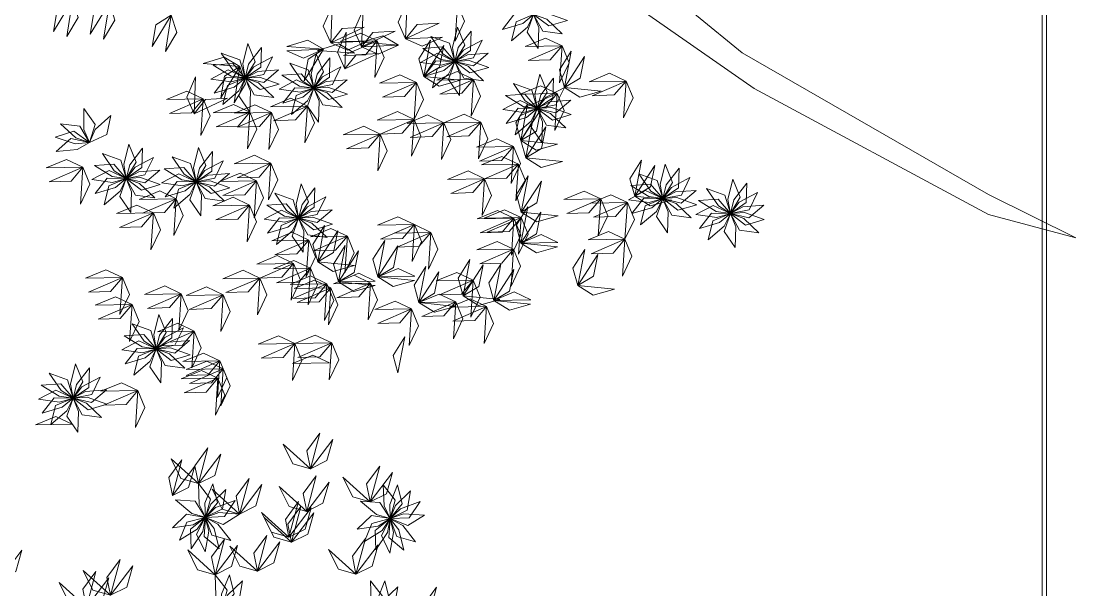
# Model space of a CAD drawing. Header units: inches. Extents: x -422522 to 22891, y -2973 to 414515.
# Drawn here: x 16876.3 to 17047.9, y 7970.2 to 8062.7 of the extents above; entities that cross this region are included whole.
import ezdxf

# ---------------------------------------------------------------- set-up
doc = ezdxf.new("R2010")
doc.units = ezdxf.units.IN
doc.header["$MEASUREMENT"] = 0
doc.layers.add('ARREDAMENTO', color=8, linetype='Continuous', lineweight=13)

msp = doc.modelspace()

# ---------------------------------------------------------------- linework, layer by layer
at = {"layer": 'ARREDAMENTO'}
for p, q in [((17042.3983, 8095.37692), (17042.3983, 7745.37692)), ((17043.09654, 8095.54615), (17043.09654, 7745.54615))]:
    msp.add_line(p, q, dxfattribs=at)
at = {"layer": 'ARREDAMENTO', "linetype": 'Continuous', "lineweight": 0}
msp.add_lwpolyline([(16870.39004, 8078.34214), (16901.96394, 8083.62151), (16931.65526, 8075.35319), (16971.65793, 8068.41399), (16995.57836, 8051.74134), (17033.69846, 8031.25445), (17047.89812, 8027.44021), (17033.68614, 8034.47833), (16993.62189, 8057.5369), (16978.74544, 8069.73074), (16987.06337, 8086.52703), (16999.24498, 8104.6277), (17017.87426, 8122.7531), (17031.34787, 8140.21395), (17038.41075, 8147.97844), (17015.29027, 8124.03276), (16992.79731, 8104.60297), (16976.76434, 8081.97404), (16971.63329, 8074.86173), (16946.48244, 8076.05484), (16928.40679, 8081.78857), (16902.59146, 8088.13741), (16867.12926, 8088.0014)], dxfattribs=at)
at = {"layer": 'ARREDAMENTO', "lineweight": 0}
for points in [[(16884.69737, 8066.13061), (16882.19039, 8064.54854), (16881.56677, 8061.01457), (16884.69737, 8066.13061)], [(16884.69737, 8066.13061), (16885.57254, 8063.2983), (16883.74758, 8060.20841), (16884.69737, 8066.13061)], [(16890.67844, 8065.6818), (16888.17145, 8064.09973), (16887.54783, 8060.56575), (16890.67844, 8065.6818)], [(16890.67844, 8065.6818), (16891.5536, 8062.84948), (16889.72864, 8059.7596), (16890.67844, 8065.6818)], [(16926.67788, 8059.16399), (16925.47141, 8061.87182), (16926.91514, 8065.15718), (16926.67788, 8059.16399)], [(16931.69819, 8058.53426), (16930.49173, 8061.24209), (16931.93545, 8064.52744), (16931.69819, 8058.53426)], [(16938.86036, 8059.84484), (16937.6539, 8062.55267), (16939.09763, 8065.83802), (16938.86036, 8059.84484)], [(16947.30646, 8065.41282), (16948.44081, 8062.67399), (16946.9106, 8059.42801), (16947.30646, 8065.41282)], [(16900.75116, 8063.68131), (16898.24418, 8062.09925), (16897.62056, 8058.56527), (16900.75116, 8063.68131)], [(16900.75116, 8063.68131), (16901.62633, 8060.849), (16899.80137, 8057.75911), (16900.75116, 8063.68131)], [(16954.63502, 8061.35447), (16957.90658, 8062.31069), (16959.67124, 8063.79615), (16956.58758, 8063.86689), (16954.63502, 8061.35447)], [(16956.06424, 8059.51348), (16958.66402, 8061.71769), (16959.67193, 8063.79248), (16956.82609, 8062.60287), (16956.06424, 8059.51348)], [(16960.44314, 8058.24322), (16960.54469, 8061.65014), (16959.67725, 8063.78747), (16958.65706, 8060.8766), (16960.44314, 8058.24322)], [(16964.31719, 8060.64741), (16961.8533, 8063.00256), (16959.68452, 8063.78807), (16961.16508, 8061.08217), (16964.31719, 8060.64741)], [(16965.19692, 8062.80565), (16961.98813, 8063.95502), (16959.68735, 8063.7905), (16962.1405, 8061.92074), (16965.19692, 8062.80565)], [(16926.67788, 8059.16399), (16928.53593, 8061.47387), (16932.118, 8061.68977), (16926.67788, 8059.16399)], [(16931.69819, 8058.53426), (16933.55624, 8060.84414), (16937.13832, 8061.06004), (16931.69819, 8058.53426)], [(16938.86036, 8059.84484), (16940.71842, 8062.15472), (16944.30049, 8062.37062), (16938.86036, 8059.84484)], [(16947.27781, 8061.74083), (16946.47014, 8058.42947), (16946.87425, 8056.15849), (16948.47735, 8058.79365), (16947.27781, 8061.74083)], [(16949.51617, 8061.09151), (16947.43148, 8058.39494), (16946.87697, 8056.15593), (16949.41328, 8057.91123), (16949.51617, 8061.09151)], [(16925.50763, 8058.12058), (16922.95532, 8059.62843), (16919.52657, 8058.56939), (16925.50763, 8058.12058)], [(16926.67788, 8059.16399), (16929.39169, 8057.97105), (16932.6698, 8059.43116), (16926.67788, 8059.16399)], [(16928.96264, 8054.93283), (16927.75618, 8057.64066), (16929.19991, 8060.92601), (16928.96264, 8054.93283)], [(16934.24018, 8059.49943), (16931.5589, 8060.7638), (16928.24328, 8059.39101), (16934.24018, 8059.49943)], [(16934.24018, 8059.49943), (16932.32162, 8057.23955), (16928.73508, 8057.11858), (16934.24018, 8059.49943)], [(16937.69012, 8058.80142), (16935.13781, 8060.30927), (16931.70905, 8059.25024), (16937.69012, 8058.80142)], [(16934.24018, 8059.49943), (16935.37453, 8056.7606), (16933.84432, 8053.51463), (16934.24018, 8059.49943)], [(16938.86036, 8059.84484), (16941.57418, 8058.6519), (16944.85229, 8060.112), (16938.86036, 8059.84484)], [(16941.82439, 8053.70935), (16941.02452, 8056.56384), (16942.93066, 8059.60433), (16941.82439, 8053.70935)], [(16942.98856, 8060.19463), (16944.90894, 8057.37869), (16946.86701, 8056.15942), (16945.98139, 8059.11402), (16942.98856, 8060.19463)], [(16951.29692, 8059.5879), (16948.29567, 8057.97239), (16946.87841, 8056.15249), (16949.90939, 8056.72442), (16951.29692, 8059.5879)], [(16964.31441, 8058.6561), (16961.63313, 8059.92047), (16958.31752, 8058.54768), (16964.31441, 8058.6561)], [(16913.17505, 8059.0374), (16912.36738, 8055.72604), (16912.7715, 8053.45506), (16914.3746, 8056.09022), (16913.17505, 8059.0374)], [(16915.41342, 8058.38808), (16913.32873, 8055.69151), (16912.77421, 8053.4525), (16915.31053, 8055.2078), (16915.41342, 8058.38808)], [(16919.5157, 8057.85341), (16922.22952, 8056.66048), (16925.50763, 8058.12058), (16919.5157, 8057.85341)], [(16925.50763, 8058.12058), (16923.00064, 8056.53851), (16922.37703, 8053.00454), (16925.50763, 8058.12058)], [(16930.52795, 8057.49085), (16927.97563, 8058.99869), (16924.54688, 8057.93966), (16930.52795, 8057.49085)], [(16931.69819, 8058.53426), (16934.41201, 8057.34132), (16937.69012, 8058.80142), (16931.69819, 8058.53426)], [(16941.67932, 8058.26647), (16944.57903, 8056.47507), (16946.86374, 8056.15763), (16944.85294, 8058.49658), (16941.67932, 8058.26647)], [(16941.82439, 8053.70935), (16944.37239, 8055.22448), (16945.08935, 8058.74071), (16941.82439, 8053.70935)], [(16964.31441, 8058.6561), (16962.39586, 8056.39622), (16958.80932, 8056.27525), (16964.31441, 8058.6561)], [(16964.70736, 8051.9249), (16963.90749, 8054.77939), (16965.81362, 8057.81988), (16964.70736, 8051.9249)], [(16964.31441, 8058.6561), (16965.44876, 8055.91727), (16963.91855, 8052.6713), (16964.31441, 8058.6561)], [(16911.91655, 8055.34625), (16909.36424, 8056.8541), (16905.93549, 8055.79506), (16911.91655, 8055.34625)], [(16908.8858, 8057.4912), (16910.80619, 8054.67526), (16912.76426, 8053.45599), (16911.87864, 8056.41059), (16908.8858, 8057.4912)], [(16917.19417, 8056.88447), (16914.19291, 8055.26896), (16912.77565, 8053.44906), (16915.80664, 8054.02099), (16917.19417, 8056.88447)], [(16924.32248, 8057.39585), (16923.51481, 8054.08449), (16923.91893, 8051.81352), (16925.52203, 8054.44867), (16924.32248, 8057.39585)], [(16926.56085, 8056.74653), (16924.47616, 8054.04997), (16923.92164, 8051.81096), (16926.45796, 8053.56625), (16926.56085, 8056.74653)], [(16928.96264, 8054.93283), (16930.8207, 8057.24271), (16934.40277, 8057.4586), (16928.96264, 8054.93283)], [(16941.26754, 8055.97249), (16944.64518, 8055.51538), (16946.86147, 8056.15466), (16944.07318, 8057.47353), (16941.26754, 8055.97249)], [(16941.82439, 8053.70935), (16945.09595, 8054.66557), (16946.86061, 8056.15103), (16943.77695, 8056.22178), (16941.82439, 8053.70935)], [(16943.25361, 8051.86836), (16945.8534, 8054.07257), (16946.86131, 8056.14737), (16944.01547, 8054.95776), (16943.25361, 8051.86836)], [(16947.63252, 8050.5981), (16947.73407, 8054.00503), (16946.86662, 8056.14236), (16945.84643, 8053.23148), (16947.63252, 8050.5981)], [(16951.50656, 8053.0023), (16949.04268, 8055.35744), (16946.87389, 8056.14295), (16948.35446, 8053.43705), (16951.50656, 8053.0023)], [(16952.3863, 8055.16053), (16949.1775, 8056.30991), (16946.87672, 8056.14539), (16949.32988, 8054.27562), (16952.3863, 8055.16053)], [(16952.31214, 8057.48999), (16948.91327, 8057.23487), (16946.87832, 8056.14876), (16949.87989, 8055.43843), (16952.31214, 8057.48999)], [(16964.70736, 8051.9249), (16967.25535, 8053.44003), (16967.97232, 8056.95626), (16964.70736, 8051.9249)], [(16907.16478, 8053.26906), (16910.54243, 8052.81195), (16912.75872, 8053.45123), (16909.97043, 8054.7701), (16907.16478, 8053.26906)], [(16907.57657, 8055.56304), (16910.47628, 8053.77164), (16912.76098, 8053.4542), (16910.75019, 8055.79315), (16907.57657, 8055.56304)], [(16911.91655, 8055.34625), (16909.40957, 8053.76419), (16908.78595, 8050.23021), (16911.91655, 8055.34625)], [(16911.91655, 8055.34625), (16912.79172, 8052.51394), (16910.96676, 8049.42405), (16911.91655, 8055.34625)], [(16918.20939, 8054.78656), (16914.81052, 8054.53144), (16912.77557, 8053.44533), (16915.77713, 8052.735), (16918.20939, 8054.78656)], [(16920.03323, 8055.84966), (16921.95362, 8053.03371), (16923.91169, 8051.81445), (16923.02607, 8054.76904), (16920.03323, 8055.84966)], [(16928.3416, 8055.24293), (16925.34034, 8053.62741), (16923.92308, 8051.80751), (16926.95407, 8052.37944), (16928.3416, 8055.24293)], [(16949.93051, 8053.21967), (16947.24923, 8054.48405), (16943.93361, 8053.11125), (16949.93051, 8053.21967)], [(16974.72457, 8052.9449), (16972.04329, 8054.20928), (16968.72768, 8052.83648), (16974.72457, 8052.9449)], [(16904.4581, 8047.62322), (16903.25163, 8050.33105), (16904.69536, 8053.61641), (16904.4581, 8047.62322)], [(16907.72164, 8051.00592), (16910.99319, 8051.96214), (16912.75786, 8053.4476), (16909.6742, 8053.51835), (16907.72164, 8051.00592)], [(16909.15086, 8049.16493), (16911.75064, 8051.36914), (16912.75855, 8053.44394), (16909.91271, 8052.25433), (16909.15086, 8049.16493)], [(16913.52976, 8047.89467), (16913.63131, 8051.3016), (16912.76387, 8053.43893), (16911.74368, 8050.52805), (16913.52976, 8047.89467)], [(16917.40381, 8050.29887), (16914.93992, 8052.65401), (16912.77114, 8053.43952), (16914.2517, 8050.73362), (16917.40381, 8050.29887)], [(16918.28354, 8052.4571), (16915.07475, 8053.60648), (16912.77397, 8053.44196), (16915.22712, 8051.57219), (16918.28354, 8052.4571)], [(16918.31221, 8051.62752), (16921.68986, 8051.1704), (16923.90615, 8051.80969), (16921.11786, 8053.12855), (16918.31221, 8051.62752)], [(16918.724, 8053.92149), (16921.62371, 8052.13009), (16923.90841, 8051.81265), (16921.89762, 8054.1516), (16918.724, 8053.92149)], [(16929.35682, 8053.14502), (16925.95795, 8052.88989), (16923.923, 8051.80378), (16926.92456, 8051.09345), (16929.35682, 8053.14502)], [(16940.62693, 8052.69729), (16937.94565, 8053.96166), (16934.63003, 8052.58887), (16940.62693, 8052.69729)], [(16940.62693, 8052.69729), (16938.70837, 8050.43741), (16935.12183, 8050.31643), (16940.62693, 8052.69729)], [(16940.62693, 8052.69729), (16941.76128, 8049.95846), (16940.23107, 8046.71249), (16940.62693, 8052.69729)], [(16941.82439, 8053.70935), (16944.33589, 8052.13445), (16947.79148, 8053.10234), (16941.82439, 8053.70935)], [(16949.93051, 8053.21967), (16948.01195, 8050.9598), (16944.42541, 8050.83882), (16949.93051, 8053.21967)], [(16949.93051, 8053.21967), (16951.06486, 8050.48085), (16949.53465, 8047.23487), (16949.93051, 8053.21967)], [(16956.39899, 8052.53163), (16958.31937, 8049.71569), (16960.27745, 8048.49642), (16959.39182, 8051.45102), (16956.39899, 8052.53163)], [(16960.68824, 8054.07783), (16959.88057, 8050.76647), (16960.28469, 8048.49549), (16961.88778, 8051.13065), (16960.68824, 8054.07783)], [(16962.92661, 8053.42851), (16960.84191, 8050.73194), (16960.2874, 8048.49293), (16962.82372, 8050.24823), (16962.92661, 8053.42851)], [(16974.72457, 8052.9449), (16972.80602, 8050.68502), (16969.21948, 8050.56405), (16974.72457, 8052.9449)], [(16974.72457, 8052.9449), (16975.85892, 8050.20608), (16974.32871, 8046.9601), (16974.72457, 8052.9449)], [(16905.95519, 8050.05848), (16903.27391, 8051.32285), (16899.95829, 8049.95006), (16905.95519, 8050.05848)], [(16918.86907, 8049.36437), (16922.14063, 8050.32059), (16923.90529, 8051.80605), (16920.82163, 8051.8768), (16918.86907, 8049.36437)], [(16920.29829, 8047.52339), (16922.89807, 8049.7276), (16923.90598, 8051.80239), (16921.06014, 8050.61278), (16920.29829, 8047.52339)], [(16924.67719, 8046.25313), (16924.77874, 8049.66005), (16923.9113, 8051.79738), (16922.89111, 8048.88651), (16924.67719, 8046.25313)], [(16928.55124, 8048.65732), (16926.08735, 8051.01246), (16923.91857, 8051.79798), (16925.39914, 8049.09207), (16928.55124, 8048.65732)], [(16929.43098, 8050.81555), (16926.22218, 8051.96493), (16923.9214, 8051.80041), (16926.37455, 8049.93064), (16929.43098, 8050.81555)], [(16955.08976, 8050.60347), (16957.98947, 8048.81206), (16960.27417, 8048.49463), (16958.26337, 8050.83358), (16955.08976, 8050.60347)], [(16963.50989, 8050.91284), (16960.82861, 8052.17721), (16957.51299, 8050.80442), (16963.50989, 8050.91284)], [(16963.50989, 8050.91284), (16961.59133, 8048.65296), (16958.0048, 8048.53199), (16963.50989, 8050.91284)], [(16964.70736, 8051.9249), (16961.7061, 8050.30939), (16960.28884, 8048.48949), (16963.31983, 8049.06142), (16964.70736, 8051.9249)], [(16963.50989, 8050.91284), (16964.64424, 8048.17401), (16963.11403, 8044.92804), (16963.50989, 8050.91284)], [(16964.70736, 8051.9249), (16967.21885, 8050.35), (16970.67444, 8051.31789), (16964.70736, 8051.9249)], [(16905.95519, 8050.05848), (16904.03663, 8047.7986), (16900.4501, 8047.67762), (16905.95519, 8050.05848)], [(16904.4581, 8047.62322), (16906.31615, 8049.9331), (16909.89823, 8050.149), (16904.4581, 8047.62322)], [(16905.95519, 8050.05848), (16907.08954, 8047.31965), (16905.55933, 8044.07368), (16905.95519, 8050.05848)], [(16913.52976, 8047.89467), (16910.84848, 8049.15905), (16907.53286, 8047.78625), (16913.52976, 8047.89467)], [(16917.02466, 8047.82959), (16914.34338, 8049.09396), (16911.02776, 8047.72117), (16917.02466, 8047.82959)], [(16922.89111, 8048.88651), (16920.20983, 8050.15088), (16916.89421, 8048.77808), (16922.89111, 8048.88651)], [(16954.67797, 8048.30949), (16958.05561, 8047.85238), (16960.27191, 8048.49166), (16957.48362, 8049.81053), (16954.67797, 8048.30949)], [(16957.60091, 8043.31264), (16956.80104, 8046.16714), (16958.70718, 8049.20762), (16957.60091, 8043.31264)], [(16965.72258, 8049.82699), (16962.3237, 8049.57186), (16960.28876, 8048.48576), (16963.29032, 8047.77543), (16965.72258, 8049.82699)], [(16886.51351, 8048.49925), (16886.5022, 8045.09083), (16887.42593, 8042.97722), (16888.36869, 8045.91409), (16886.51351, 8048.49925)], [(16890.92451, 8047.34538), (16888.384, 8045.07311), (16887.43138, 8042.97235), (16890.24472, 8044.2369), (16890.92451, 8047.34538)], [(16913.52976, 8047.89467), (16911.6112, 8045.6348), (16908.02467, 8045.51382), (16913.52976, 8047.89467)], [(16917.02466, 8047.82959), (16915.1061, 8045.56971), (16911.51956, 8045.44873), (16917.02466, 8047.82959)], [(16913.52976, 8047.89467), (16914.66411, 8045.15585), (16913.1339, 8041.90987), (16913.52976, 8047.89467)], [(16917.02466, 8047.82959), (16918.15901, 8045.09076), (16916.6288, 8041.84479), (16917.02466, 8047.82959)], [(16922.89111, 8048.88651), (16920.97255, 8046.62663), (16917.38601, 8046.50565), (16922.89111, 8048.88651)], [(16922.89111, 8048.88651), (16924.02546, 8046.14768), (16922.49525, 8042.9017), (16922.89111, 8048.88651)], [(16940.23107, 8046.71249), (16937.54979, 8047.97686), (16934.23417, 8046.60407), (16940.23107, 8046.71249)], [(16945.09343, 8046.17158), (16942.41215, 8047.43595), (16939.09653, 8046.06316), (16945.09343, 8046.17158)], [(16951.09033, 8046.28), (16948.40905, 8047.54437), (16945.09343, 8046.17158), (16951.09033, 8046.28)], [(16955.23483, 8046.04635), (16958.50638, 8047.00257), (16960.27105, 8048.48803), (16957.18739, 8048.55878), (16955.23483, 8046.04635)], [(16956.66404, 8044.20536), (16959.26383, 8046.40957), (16960.27174, 8048.48436), (16957.4259, 8047.29476), (16956.66404, 8044.20536)], [(16957.60091, 8043.31264), (16960.14891, 8044.82778), (16960.86588, 8048.344), (16957.60091, 8043.31264)], [(16961.04295, 8042.9351), (16961.1445, 8046.34202), (16960.27705, 8048.47936), (16959.25687, 8045.56848), (16961.04295, 8042.9351)], [(16964.917, 8045.3393), (16962.45311, 8047.69444), (16960.28433, 8048.47995), (16961.76489, 8045.77405), (16964.917, 8045.3393)], [(16965.79673, 8047.49753), (16962.58794, 8048.6469), (16960.28716, 8048.48238), (16962.74031, 8046.61262), (16965.79673, 8047.49753)], [(16882.70448, 8045.99333), (16885.22986, 8043.70425), (16887.41868, 8042.97643), (16885.86699, 8045.64218), (16882.70448, 8045.99333)], [(16940.23107, 8046.71249), (16938.31251, 8044.45261), (16934.72597, 8044.33163), (16940.23107, 8046.71249)], [(16945.09343, 8046.17158), (16943.17487, 8043.9117), (16939.58833, 8043.79072), (16945.09343, 8046.17158)], [(16940.23107, 8046.71249), (16941.36542, 8043.97366), (16939.83521, 8040.72769), (16940.23107, 8046.71249)], [(16945.09343, 8046.17158), (16946.22777, 8043.43275), (16944.69757, 8040.18678), (16945.09343, 8046.17158)], [(16951.09033, 8046.28), (16949.17177, 8044.02012), (16945.58523, 8043.89915), (16951.09033, 8046.28)], [(16951.09033, 8046.28), (16952.22467, 8043.54118), (16950.69447, 8040.2952), (16951.09033, 8046.28)], [(16958.40078, 8040.45815), (16957.60091, 8043.31264), (16959.50705, 8046.35313), (16958.40078, 8040.45815)], [(16881.88219, 8043.81256), (16885.1203, 8042.74855), (16887.41591, 8042.97393), (16884.91411, 8044.77808), (16881.88219, 8043.81256)], [(16934.72597, 8044.33163), (16932.04469, 8045.59601), (16928.72907, 8044.22321), (16934.72597, 8044.33163)], [(16934.72597, 8044.33163), (16932.80741, 8042.07176), (16929.22088, 8041.95078), (16934.72597, 8044.33163)], [(16934.72597, 8044.33163), (16935.86032, 8041.59281), (16934.33011, 8038.34683), (16934.72597, 8044.33163)], [(16958.40078, 8040.45815), (16960.94878, 8041.97329), (16961.66575, 8045.48951), (16958.40078, 8040.45815)], [(16882.018, 8041.48587), (16885.40893, 8041.8309), (16887.4144, 8042.97051), (16884.39508, 8043.60112), (16882.018, 8041.48587)], [(16893.83237, 8042.69858), (16893.0247, 8039.38722), (16893.42882, 8037.11624), (16895.03192, 8039.7514), (16893.83237, 8042.69858)], [(16956.40345, 8042.30058), (16953.72217, 8043.56496), (16950.40655, 8042.19216), (16956.40345, 8042.30058)], [(16956.40345, 8042.30058), (16954.48489, 8040.0407), (16950.89835, 8039.91973), (16956.40345, 8042.30058)], [(16956.40345, 8042.30058), (16957.5378, 8039.56176), (16956.00759, 8036.31578), (16956.40345, 8042.30058)], [(16957.60091, 8043.31264), (16960.11241, 8041.73775), (16963.568, 8042.70563), (16957.60091, 8043.31264)], [(16889.54312, 8041.15238), (16891.46351, 8038.33644), (16893.42158, 8037.11717), (16892.53596, 8040.07177), (16889.54312, 8041.15238)], [(16896.07074, 8042.04926), (16893.98604, 8039.35269), (16893.43153, 8037.11368), (16895.96785, 8038.86898), (16896.07074, 8042.04926)], [(16897.85149, 8040.54565), (16894.85023, 8038.93014), (16893.43297, 8037.11024), (16896.46396, 8037.68217), (16897.85149, 8040.54565)], [(16900.89541, 8040.60648), (16902.81579, 8037.79054), (16904.77387, 8036.57127), (16903.88825, 8039.52587), (16900.89541, 8040.60648)], [(16905.18466, 8042.15268), (16904.37699, 8038.84132), (16904.78111, 8036.57034), (16906.38421, 8039.2055), (16905.18466, 8042.15268)], [(16907.42303, 8041.50336), (16905.33833, 8038.80679), (16904.78382, 8036.56778), (16907.32014, 8038.32308), (16907.42303, 8041.50336)], [(16916.94863, 8039.61046), (16914.26735, 8040.87483), (16910.95173, 8039.50204), (16916.94863, 8039.61046)], [(16957.20332, 8039.44609), (16954.52204, 8040.71046), (16951.20642, 8039.33767), (16957.20332, 8039.44609)], [(16958.40078, 8040.45815), (16960.91228, 8038.88326), (16964.36787, 8039.85114), (16958.40078, 8040.45815)], [(16886.37238, 8038.92774), (16883.6911, 8040.19211), (16880.37548, 8038.81931), (16886.37238, 8038.92774)], [(16886.37238, 8038.92774), (16884.45382, 8036.66786), (16880.86729, 8036.54688), (16886.37238, 8038.92774)], [(16886.37238, 8038.92774), (16887.50673, 8036.18891), (16885.97652, 8032.94293), (16886.37238, 8038.92774)], [(16888.23389, 8039.22422), (16891.1336, 8037.43282), (16893.4183, 8037.11538), (16891.4075, 8039.45433), (16888.23389, 8039.22422)], [(16899.58618, 8038.67832), (16902.48589, 8036.88692), (16904.77059, 8036.56948), (16902.75979, 8038.90843), (16899.58618, 8038.67832)], [(16909.20378, 8039.99975), (16906.20252, 8038.38424), (16904.78526, 8036.56434), (16907.81625, 8037.13627), (16909.20378, 8039.99975)], [(16916.94863, 8039.61046), (16915.03007, 8037.35058), (16911.44353, 8037.22961), (16916.94863, 8039.61046)], [(16916.94863, 8039.61046), (16918.08298, 8036.87164), (16916.55277, 8033.62566), (16916.94863, 8039.61046)], [(16957.20332, 8039.44609), (16955.28476, 8037.18621), (16951.69822, 8037.06524), (16957.20332, 8039.44609)], [(16957.20332, 8039.44609), (16958.33767, 8036.70726), (16956.80746, 8033.46129), (16957.20332, 8039.44609)], [(16976.13683, 8034.21294), (16975.33696, 8037.06743), (16977.24309, 8040.10791), (16976.13683, 8034.21294)], [(16976.13683, 8034.21294), (16978.68483, 8035.72807), (16979.40179, 8039.2443), (16976.13683, 8034.21294)], [(16981.10395, 8039.42318), (16980.29628, 8036.11182), (16980.7004, 8033.84085), (16982.3035, 8036.476), (16981.10395, 8039.42318)], [(16983.34232, 8038.77387), (16981.25763, 8036.0773), (16980.70311, 8033.83829), (16983.23943, 8035.59358), (16983.34232, 8038.77387)], [(16887.8221, 8036.93024), (16891.19974, 8036.47313), (16893.41604, 8037.11241), (16890.62775, 8038.43128), (16887.8221, 8036.93024)], [(16888.37896, 8034.6671), (16891.65051, 8035.62332), (16893.41518, 8037.10878), (16890.33152, 8037.17953), (16888.37896, 8034.6671)], [(16889.80818, 8032.82611), (16892.40796, 8035.03032), (16893.41587, 8037.10511), (16890.57003, 8035.91551), (16889.80818, 8032.82611)], [(16894.18708, 8031.55585), (16894.28863, 8034.96278), (16893.42118, 8037.10011), (16892.401, 8034.18923), (16894.18708, 8031.55585)], [(16898.06113, 8033.96005), (16895.59724, 8036.31519), (16893.42846, 8037.1007), (16894.90902, 8034.3948), (16898.06113, 8033.96005)], [(16898.94086, 8036.11828), (16895.73207, 8037.26765), (16893.43129, 8037.10314), (16895.88444, 8035.23337), (16898.94086, 8036.11828)], [(16898.86671, 8038.44774), (16895.46784, 8038.19262), (16893.43289, 8037.10651), (16896.43445, 8036.39618), (16898.86671, 8038.44774)], [(16899.17439, 8036.38434), (16902.55203, 8035.92723), (16904.76833, 8036.56651), (16901.98004, 8037.88538), (16899.17439, 8036.38434)], [(16910.219, 8037.90184), (16906.82013, 8037.64672), (16904.78518, 8036.56061), (16907.78674, 8035.85028), (16910.219, 8037.90184)], [(16914.61237, 8036.72157), (16911.93109, 8037.98595), (16908.61547, 8036.61315), (16914.61237, 8036.72157)], [(16951.69822, 8037.06524), (16949.01694, 8038.32961), (16945.70132, 8036.95681), (16951.69822, 8037.06524)], [(16951.69822, 8037.06524), (16949.77967, 8034.80536), (16946.19313, 8034.68438), (16951.69822, 8037.06524)], [(16951.69822, 8037.06524), (16952.83257, 8034.32641), (16951.30236, 8031.08043), (16951.69822, 8037.06524)], [(16957.68527, 8031.64909), (16956.8854, 8034.50358), (16958.79153, 8037.54406), (16957.68527, 8031.64909)], [(16976.8147, 8037.87699), (16978.73509, 8035.06104), (16980.69316, 8033.84178), (16979.80754, 8036.79637), (16976.8147, 8037.87699)], [(16985.12307, 8037.27026), (16982.12181, 8035.65474), (16980.70455, 8033.83484), (16983.73554, 8034.40677), (16985.12307, 8037.27026)], [(16899.73125, 8034.1212), (16903.0028, 8035.07742), (16904.76747, 8036.56288), (16901.68381, 8036.63363), (16899.73125, 8034.1212)], [(16901.16047, 8032.28021), (16903.76025, 8034.48442), (16904.76816, 8036.55921), (16901.92232, 8035.36961), (16901.16047, 8032.28021)], [(16905.53937, 8031.00995), (16905.64092, 8034.41688), (16904.77347, 8036.55421), (16903.75329, 8033.64333), (16905.53937, 8031.00995)], [(16909.41342, 8033.41415), (16906.94953, 8035.76929), (16904.78075, 8036.5548), (16906.26131, 8033.8489), (16909.41342, 8033.41415)], [(16910.29315, 8035.57238), (16907.08436, 8036.72175), (16904.78358, 8036.55724), (16907.23673, 8034.68747), (16910.29315, 8035.57238)], [(16914.61237, 8036.72157), (16912.69381, 8034.4617), (16909.10727, 8034.34072), (16914.61237, 8036.72157)], [(16914.61237, 8036.72157), (16915.74671, 8033.98275), (16914.21651, 8030.73677), (16914.61237, 8036.72157)], [(16921.86447, 8036.25133), (16921.0568, 8032.93997), (16921.46092, 8030.66899), (16923.06401, 8033.30415), (16921.86447, 8036.25133)], [(16924.10284, 8035.60201), (16922.01814, 8032.90544), (16921.46363, 8030.66643), (16923.99995, 8032.42173), (16924.10284, 8035.60201)], [(16957.68527, 8031.64909), (16960.23326, 8033.16422), (16960.95023, 8036.68045), (16957.68527, 8031.64909)], [(16975.50547, 8035.94882), (16978.40518, 8034.15742), (16980.68988, 8033.83999), (16978.67909, 8036.17893), (16975.50547, 8035.94882)], [(16987.81465, 8035.46176), (16989.73503, 8032.64581), (16991.69311, 8031.42655), (16990.80748, 8034.38115), (16987.81465, 8035.46176)], [(16992.1039, 8037.00796), (16991.29623, 8033.6966), (16991.70035, 8031.42562), (16993.30344, 8034.06078), (16992.1039, 8037.00796)], [(16994.34227, 8036.35864), (16992.25757, 8033.66207), (16991.70306, 8031.42306), (16994.23938, 8033.17836), (16994.34227, 8036.35864)], [(16901.54139, 8033.82491), (16898.86011, 8035.08928), (16895.5445, 8033.71649), (16901.54139, 8033.82491)], [(16901.54139, 8033.82491), (16899.62284, 8031.56503), (16896.0363, 8031.44405), (16901.54139, 8033.82491)], [(16901.54139, 8033.82491), (16902.67574, 8031.08608), (16901.14553, 8027.84011), (16901.54139, 8033.82491)], [(16913.47471, 8032.78063), (16910.79343, 8034.04501), (16907.47781, 8032.67221), (16913.47471, 8032.78063)], [(16917.57522, 8034.70513), (16919.4956, 8031.88919), (16921.45367, 8030.66992), (16920.56805, 8033.62452), (16917.57522, 8034.70513)], [(16925.88359, 8034.0984), (16922.88233, 8032.48289), (16921.46507, 8030.66299), (16924.49605, 8031.23492), (16925.88359, 8034.0984)], [(16970.60028, 8033.77885), (16967.919, 8035.04322), (16964.60338, 8033.67043), (16970.60028, 8033.77885)], [(16970.60028, 8033.77885), (16968.68172, 8031.51897), (16965.09518, 8031.398), (16970.60028, 8033.77885)], [(16974.93937, 8033.20087), (16972.25809, 8034.46525), (16968.94247, 8033.09245), (16974.93937, 8033.20087)], [(16970.60028, 8033.77885), (16971.73462, 8031.04002), (16970.20442, 8027.79405), (16970.60028, 8033.77885)], [(16975.09368, 8033.65485), (16978.47133, 8033.19773), (16980.68762, 8033.83702), (16977.89933, 8035.15588), (16975.09368, 8033.65485)], [(16975.65054, 8031.39171), (16978.9221, 8032.34792), (16980.68676, 8033.83339), (16977.6031, 8033.90413), (16975.65054, 8031.39171)], [(16976.13683, 8034.21294), (16978.64833, 8032.63804), (16982.10391, 8033.60592), (16976.13683, 8034.21294)], [(16977.07976, 8029.55072), (16979.67954, 8031.75493), (16980.68745, 8033.82972), (16977.84162, 8032.64011), (16977.07976, 8029.55072)], [(16981.45866, 8028.28046), (16981.56021, 8031.68738), (16980.69277, 8033.82471), (16979.67258, 8030.91384), (16981.45866, 8028.28046)], [(16985.33271, 8030.68465), (16982.86882, 8033.03979), (16980.70004, 8033.82531), (16982.18061, 8031.11941), (16985.33271, 8030.68465)], [(16986.21245, 8032.84288), (16983.00365, 8033.99226), (16980.70287, 8033.82774), (16983.15602, 8031.95797), (16986.21245, 8032.84288)], [(16986.13829, 8035.17235), (16982.73942, 8034.91722), (16980.70447, 8033.83111), (16983.70603, 8033.12078), (16986.13829, 8035.17235)], [(16986.50542, 8033.5336), (16989.40513, 8031.74219), (16991.68983, 8031.42476), (16989.67903, 8033.7637), (16986.50542, 8033.5336)], [(16996.12302, 8034.85503), (16993.12176, 8033.23951), (16991.7045, 8031.41962), (16994.73549, 8031.99155), (16996.12302, 8034.85503)], [(16897.82957, 8031.50454), (16895.14829, 8032.76892), (16891.83267, 8031.39612), (16897.82957, 8031.50454)], [(16913.47471, 8032.78063), (16911.55615, 8030.52076), (16907.96961, 8030.39978), (16913.47471, 8032.78063)], [(16913.47471, 8032.78063), (16914.60905, 8030.04181), (16913.07885, 8026.79583), (16913.47471, 8032.78063)], [(16915.8542, 8030.48299), (16919.23184, 8030.02588), (16921.44814, 8030.66516), (16918.65985, 8031.98403), (16915.8542, 8030.48299)], [(16916.26599, 8032.77697), (16919.16569, 8030.98557), (16921.4504, 8030.66813), (16919.4396, 8033.00708), (16916.26599, 8032.77697)], [(16926.89881, 8032.00049), (16923.49993, 8031.74537), (16921.46498, 8030.65926), (16924.46655, 8029.94893), (16926.89881, 8032.00049)], [(16956.4878, 8030.63702), (16953.80652, 8031.9014), (16950.49091, 8030.5286), (16956.4878, 8030.63702)], [(16957.64229, 8030.77022), (16954.961, 8032.03459), (16951.64539, 8030.6618), (16957.64229, 8030.77022)], [(16957.61964, 8026.60373), (16956.81977, 8029.45822), (16958.7259, 8032.49871), (16957.61964, 8026.60373)], [(16974.93937, 8033.20087), (16973.02081, 8030.941), (16969.43427, 8030.82002), (16974.93937, 8033.20087)], [(16974.93937, 8033.20087), (16976.07371, 8030.46205), (16974.54351, 8027.21607), (16974.93937, 8033.20087)], [(16986.09363, 8031.23962), (16989.47127, 8030.78251), (16991.68757, 8031.42179), (16988.89928, 8032.74066), (16986.09363, 8031.23962)], [(16997.13824, 8032.75712), (16993.73936, 8032.50199), (16991.70442, 8031.41589), (16994.70598, 8030.70556), (16997.13824, 8032.75712)], [(16897.82957, 8031.50454), (16895.91101, 8029.24467), (16892.32447, 8029.12369), (16897.82957, 8031.50454)], [(16897.82957, 8031.50454), (16898.96391, 8028.76572), (16897.43371, 8025.51974), (16897.82957, 8031.50454)], [(16916.41106, 8028.21985), (16919.68261, 8029.17607), (16921.44728, 8030.66153), (16918.36362, 8030.73228), (16916.41106, 8028.21985)], [(16917.84027, 8026.37886), (16920.44006, 8028.58307), (16921.44797, 8030.65786), (16918.60213, 8029.46826), (16917.84027, 8026.37886)], [(16922.21918, 8025.1086), (16922.32073, 8028.51552), (16921.45328, 8030.65286), (16920.4331, 8027.74198), (16922.21918, 8025.1086)], [(16926.09323, 8027.5128), (16923.62934, 8029.86794), (16921.46056, 8030.65345), (16922.94112, 8027.94755), (16926.09323, 8027.5128)], [(16926.97296, 8029.67103), (16923.76417, 8030.8204), (16921.46339, 8030.65588), (16923.91654, 8028.78612), (16926.97296, 8029.67103)], [(16940.30082, 8029.60445), (16937.61954, 8030.86882), (16934.30392, 8029.49603), (16940.30082, 8029.60445)], [(16956.4878, 8030.63702), (16954.56925, 8028.37715), (16950.98271, 8028.25617), (16956.4878, 8030.63702)], [(16957.64229, 8030.77022), (16955.72373, 8028.51034), (16952.13719, 8028.38937), (16957.64229, 8030.77022)], [(16956.4878, 8030.63702), (16957.62215, 8027.8982), (16956.09194, 8024.65222), (16956.4878, 8030.63702)], [(16957.64229, 8030.77022), (16958.77663, 8028.03139), (16957.24642, 8024.78542), (16957.64229, 8030.77022)], [(16957.61964, 8026.60373), (16960.16764, 8028.11886), (16960.8846, 8031.63509), (16957.61964, 8026.60373)], [(16957.68527, 8031.64909), (16960.19676, 8030.07419), (16963.65235, 8031.04207), (16957.68527, 8031.64909)], [(16986.65049, 8028.97648), (16989.92204, 8029.9327), (16991.68671, 8031.41816), (16988.60305, 8031.4889), (16986.65049, 8028.97648)], [(16988.0797, 8027.13549), (16990.67949, 8029.3397), (16991.6874, 8031.41449), (16988.84156, 8030.22488), (16988.0797, 8027.13549)], [(16992.45861, 8025.86523), (16992.56016, 8029.27215), (16991.69271, 8031.40948), (16990.67253, 8028.49861), (16992.45861, 8025.86523)], [(16996.33266, 8028.26942), (16993.86877, 8030.62457), (16991.69999, 8031.41008), (16993.18055, 8028.70418), (16996.33266, 8028.26942)], [(16997.21239, 8030.42766), (16994.0036, 8031.57703), (16991.70282, 8031.41251), (16994.15597, 8029.54275), (16997.21239, 8030.42766)], [(16929.38234, 8027.73787), (16926.70106, 8029.00224), (16923.38545, 8027.62944), (16929.38234, 8027.73787)], [(16924.58452, 8023.54189), (16923.78465, 8026.39638), (16925.69079, 8029.43686), (16924.58452, 8023.54189)], [(16924.58452, 8023.54189), (16927.13252, 8025.05702), (16927.84949, 8028.57324), (16924.58452, 8023.54189)], [(16940.30082, 8029.60445), (16938.38226, 8027.34457), (16934.79572, 8027.2236), (16940.30082, 8029.60445)], [(16942.9821, 8028.34008), (16940.30082, 8029.60445), (16936.9852, 8028.23165), (16942.9821, 8028.34008)], [(16940.30082, 8029.60445), (16941.43516, 8026.86562), (16939.90496, 8023.61965), (16940.30082, 8029.60445)], [(16974.54351, 8027.21607), (16971.86223, 8028.48045), (16968.54661, 8027.10765), (16974.54351, 8027.21607)], [(16923.096, 8027.09535), (16920.41472, 8028.35972), (16917.0991, 8026.98693), (16923.096, 8027.09535)], [(16923.096, 8027.09535), (16921.17744, 8024.83547), (16917.59091, 8024.7145), (16923.096, 8027.09535)], [(16923.096, 8027.09535), (16924.23035, 8024.35652), (16922.70014, 8021.11055), (16923.096, 8027.09535)], [(16929.38234, 8027.73787), (16927.46379, 8025.47799), (16923.87725, 8025.35701), (16929.38234, 8027.73787)], [(16929.38234, 8027.73787), (16930.51669, 8024.99904), (16928.98648, 8021.75306), (16929.38234, 8027.73787)], [(16934.35345, 8021.11339), (16933.55358, 8023.96788), (16935.45972, 8027.00837), (16934.35345, 8021.11339)], [(16942.9821, 8028.34008), (16941.06354, 8026.0802), (16937.477, 8025.95922), (16942.9821, 8028.34008)], [(16942.9821, 8028.34008), (16944.11645, 8025.60125), (16942.58624, 8022.35528), (16942.9821, 8028.34008)], [(16956.42218, 8025.59167), (16953.7409, 8026.85604), (16950.42528, 8025.48325), (16956.42218, 8025.59167)], [(16963.61654, 8026.71215), (16960.93526, 8027.97653), (16957.61964, 8026.60373), (16963.61654, 8026.71215)], [(16974.54351, 8027.21607), (16972.62495, 8024.9562), (16969.03841, 8024.83522), (16974.54351, 8027.21607)], [(16974.54351, 8027.21607), (16975.67785, 8024.47725), (16974.14765, 8021.23127), (16974.54351, 8027.21607)], [(16927.92169, 8020.32143), (16927.12182, 8023.17592), (16929.02795, 8026.2164), (16927.92169, 8020.32143)], [(16927.92169, 8020.32143), (16930.46968, 8021.83656), (16931.18665, 8025.35279), (16927.92169, 8020.32143)], [(16934.35345, 8021.11339), (16936.90145, 8022.62852), (16937.61842, 8026.14475), (16934.35345, 8021.11339)], [(16956.42218, 8025.59167), (16954.50362, 8023.33179), (16950.91708, 8023.21082), (16956.42218, 8025.59167)], [(16956.42218, 8025.59167), (16957.55653, 8022.85284), (16956.02632, 8019.60687), (16956.42218, 8025.59167)], [(16957.61964, 8026.60373), (16960.13114, 8025.02883), (16963.58672, 8025.99672), (16957.61964, 8026.60373)], [(16966.88319, 8019.69323), (16966.08332, 8022.54772), (16967.98945, 8025.5882), (16966.88319, 8019.69323)], [(16920.64805, 8023.30388), (16917.96676, 8024.56825), (16914.65115, 8023.19546), (16920.64805, 8023.30388)], [(16920.64805, 8023.30388), (16918.72949, 8021.044), (16915.14295, 8020.92302), (16920.64805, 8023.30388)], [(16923.38706, 8022.52982), (16920.70578, 8023.7942), (16917.39016, 8022.4214), (16923.38706, 8022.52982)], [(16920.64805, 8023.30388), (16921.78239, 8020.56505), (16920.25218, 8017.31908), (16920.64805, 8023.30388)], [(16924.58452, 8023.54189), (16927.09602, 8021.96699), (16930.55161, 8022.93487), (16924.58452, 8023.54189)], [(16948.22153, 8018.04216), (16947.42166, 8020.89665), (16949.3278, 8023.93714), (16948.22153, 8018.04216)], [(16966.88319, 8019.69323), (16969.43118, 8021.20836), (16970.14815, 8024.72459), (16966.88319, 8019.69323)], [(16892.78783, 8020.98971), (16890.10655, 8022.25409), (16886.79093, 8020.88129), (16892.78783, 8020.98971)], [(16915.14295, 8020.92302), (16912.46167, 8022.1874), (16909.14605, 8020.8146), (16915.14295, 8020.92302)], [(16923.38706, 8022.52982), (16921.4685, 8020.26995), (16917.88197, 8020.14897), (16923.38706, 8022.52982)], [(16923.38706, 8022.52982), (16924.52141, 8019.791), (16922.9912, 8016.54502), (16923.38706, 8022.52982)], [(16933.91859, 8020.42985), (16931.23731, 8021.69422), (16927.92169, 8020.32143), (16933.91859, 8020.42985)], [(16940.35035, 8021.22181), (16937.66907, 8022.48619), (16934.35345, 8021.11339), (16940.35035, 8021.22181)], [(16941.02717, 8016.92168), (16940.2273, 8019.77617), (16942.13343, 8022.81665), (16941.02717, 8016.92168)], [(16941.02717, 8016.92168), (16943.57517, 8018.43681), (16944.29213, 8021.95303), (16941.02717, 8016.92168)], [(16949.85401, 8020.55784), (16947.17273, 8021.82221), (16943.85712, 8020.44942), (16949.85401, 8020.55784)], [(16948.22153, 8018.04216), (16950.76953, 8019.55729), (16951.4865, 8023.07352), (16948.22153, 8018.04216)], [(16953.22342, 8017.27973), (16952.42355, 8020.13422), (16954.32968, 8023.1747), (16953.22342, 8017.27973)], [(16953.22342, 8017.27973), (16955.77141, 8018.79486), (16956.48838, 8022.31109), (16953.22342, 8017.27973)], [(16892.78783, 8020.98971), (16890.86927, 8018.72984), (16887.28273, 8018.60886), (16892.78783, 8020.98971)], [(16892.78783, 8020.98971), (16893.92218, 8018.25089), (16892.39197, 8015.00491), (16892.78783, 8020.98971)], [(16915.14295, 8020.92302), (16913.22439, 8018.66315), (16909.63785, 8018.54217), (16915.14295, 8020.92302)], [(16915.14295, 8020.92302), (16916.2773, 8018.1842), (16914.74709, 8014.93822), (16915.14295, 8020.92302)], [(16926.07305, 8019.98842), (16923.39176, 8021.25279), (16920.07615, 8019.88), (16926.07305, 8019.98842)], [(16926.07305, 8019.98842), (16924.15449, 8017.72854), (16920.56795, 8017.60757), (16926.07305, 8019.98842)], [(16926.72423, 8019.30936), (16924.04294, 8020.57374), (16920.72733, 8019.20094), (16926.72423, 8019.30936)], [(16926.07305, 8019.98842), (16927.20739, 8017.2496), (16925.67718, 8014.00362), (16926.07305, 8019.98842)], [(16933.15599, 8020.10133), (16930.47471, 8021.3657), (16927.15909, 8019.9929), (16933.15599, 8020.10133)], [(16933.15599, 8020.10133), (16930.47471, 8021.3657), (16927.15909, 8019.9929), (16933.15599, 8020.10133)], [(16933.15599, 8020.10133), (16931.23743, 8017.84145), (16927.6509, 8017.72047), (16933.15599, 8020.10133)], [(16933.15599, 8020.10133), (16931.23743, 8017.84145), (16927.6509, 8017.72047), (16933.15599, 8020.10133)], [(16927.92169, 8020.32143), (16930.43318, 8018.74653), (16933.88877, 8019.71441), (16927.92169, 8020.32143)], [(16933.15599, 8020.10133), (16934.29034, 8017.3625), (16932.76013, 8014.11653), (16933.15599, 8020.10133)], [(16933.15599, 8020.10133), (16934.29034, 8017.3625), (16932.76013, 8014.11653), (16933.15599, 8020.10133)], [(16934.35345, 8021.11339), (16936.86495, 8019.53849), (16940.32054, 8020.50638), (16934.35345, 8021.11339)], [(16949.85401, 8020.55784), (16947.93546, 8018.29796), (16944.34892, 8018.17699), (16949.85401, 8020.55784)], [(16949.85401, 8020.55784), (16950.98836, 8017.81901), (16949.45815, 8014.57304), (16949.85401, 8020.55784)], [(16902.37642, 8018.37141), (16899.69514, 8019.63579), (16896.37953, 8018.26299), (16902.37642, 8018.37141)], [(16902.37642, 8018.37141), (16900.45787, 8016.11154), (16896.87133, 8015.99056), (16902.37642, 8018.37141)], [(16902.37642, 8018.37141), (16903.51077, 8015.63259), (16901.98056, 8012.38661), (16902.37642, 8018.37141)], [(16909.17692, 8018.20963), (16906.49564, 8019.474), (16903.18002, 8018.1012), (16909.17692, 8018.20963)], [(16909.17692, 8018.20963), (16907.25836, 8015.94975), (16903.67183, 8015.82877), (16909.17692, 8018.20963)], [(16909.17692, 8018.20963), (16910.31127, 8015.4708), (16908.78106, 8012.22483), (16909.17692, 8018.20963)], [(16926.72423, 8019.30936), (16924.80567, 8017.04949), (16921.21913, 8016.92851), (16926.72423, 8019.30936)], [(16926.72423, 8019.30936), (16927.85857, 8016.57054), (16926.32836, 8013.32456), (16926.72423, 8019.30936)], [(16947.02407, 8017.0301), (16944.34279, 8018.29447), (16941.02717, 8016.92168), (16947.02407, 8017.0301)], [(16959.22032, 8017.38815), (16956.53903, 8018.65252), (16953.22342, 8017.27973), (16959.22032, 8017.38815)], [(16966.88319, 8019.69323), (16969.39468, 8018.11833), (16972.85027, 8019.08621), (16966.88319, 8019.69323)], [(16894.36933, 8016.5977), (16891.68805, 8017.86207), (16888.37243, 8016.48928), (16894.36933, 8016.5977)], [(16894.36933, 8016.5977), (16892.45078, 8014.33782), (16888.86424, 8014.21684), (16894.36933, 8016.5977)], [(16894.36933, 8016.5977), (16895.50368, 8013.85887), (16893.97347, 8010.6129), (16894.36933, 8016.5977)], [(16939.82971, 8015.90961), (16937.14843, 8017.17399), (16933.83281, 8015.80119), (16939.82971, 8015.90961)], [(16941.02717, 8016.92168), (16943.53867, 8015.34678), (16946.99426, 8016.31466), (16941.02717, 8016.92168)], [(16947.02407, 8017.0301), (16945.10551, 8014.77022), (16941.51897, 8014.64924), (16947.02407, 8017.0301)], [(16952.02595, 8016.26766), (16949.34467, 8017.53204), (16946.02906, 8016.15924), (16952.02595, 8016.26766)], [(16947.02407, 8017.0301), (16948.15842, 8014.29127), (16946.62821, 8011.0453), (16947.02407, 8017.0301)], [(16948.22153, 8018.04216), (16950.73303, 8016.46726), (16954.18862, 8017.43515), (16948.22153, 8018.04216)], [(16953.22342, 8017.27973), (16955.73491, 8015.70483), (16959.1905, 8016.67271), (16953.22342, 8017.27973)], [(16898.69452, 8015.00325), (16897.88686, 8011.69189), (16898.29097, 8009.42091), (16899.89407, 8012.05607), (16898.69452, 8015.00325)], [(16939.82971, 8015.90961), (16937.91115, 8013.64974), (16934.32461, 8013.52876), (16939.82971, 8015.90961)], [(16939.82971, 8015.90961), (16940.96406, 8013.17079), (16939.43385, 8009.92481), (16939.82971, 8015.90961)], [(16952.02595, 8016.26766), (16950.1074, 8014.00779), (16946.52086, 8013.88681), (16952.02595, 8016.26766)], [(16952.02595, 8016.26766), (16953.1603, 8013.52884), (16951.63009, 8010.28286), (16952.02595, 8016.26766)], [(16894.40528, 8013.45705), (16896.32566, 8010.64111), (16898.28373, 8009.42184), (16897.39811, 8012.37644), (16894.40528, 8013.45705)], [(16900.93289, 8014.35393), (16898.8482, 8011.65736), (16898.29369, 8009.41835), (16900.83, 8011.17365), (16900.93289, 8014.35393)], [(16904.49075, 8012.2915), (16901.80947, 8013.55587), (16898.49385, 8012.18308), (16904.49075, 8012.2915)], [(16893.09604, 8011.52889), (16895.99575, 8009.73749), (16898.28046, 8009.42005), (16896.26966, 8011.759), (16893.09604, 8011.52889)], [(16902.71364, 8012.85032), (16899.71239, 8011.23481), (16898.29513, 8009.41491), (16901.32611, 8009.98684), (16902.71364, 8012.85032)], [(16904.49075, 8012.2915), (16902.57219, 8010.03162), (16898.98565, 8009.91065), (16904.49075, 8012.2915)], [(16904.49075, 8012.2915), (16905.62509, 8009.55267), (16904.09489, 8006.3067), (16904.49075, 8012.2915)], [(16920.85262, 8010.26305), (16918.17134, 8011.52742), (16914.85572, 8010.15462), (16920.85262, 8010.26305)], [(16926.84952, 8010.37147), (16924.16824, 8011.63584), (16920.85262, 8010.26305), (16926.84952, 8010.37147)], [(16937.61512, 8005.48296), (16936.81525, 8008.33746), (16938.72138, 8011.37794), (16937.61512, 8005.48296)], [(16892.68425, 8009.23491), (16896.0619, 8008.7778), (16898.27819, 8009.41708), (16895.4899, 8010.73595), (16892.68425, 8009.23491)], [(16903.80302, 8008.42295), (16900.59422, 8009.57233), (16898.29344, 8009.40781), (16900.7466, 8007.53804), (16903.80302, 8008.42295)], [(16903.72886, 8010.75241), (16900.32999, 8010.49729), (16898.29504, 8009.41118), (16901.29661, 8008.70085), (16903.72886, 8010.75241)], [(16920.85262, 8010.26305), (16918.93406, 8008.00317), (16915.34752, 8007.88219), (16920.85262, 8010.26305)], [(16920.85262, 8010.26305), (16921.98696, 8007.52422), (16920.45676, 8004.27825), (16920.85262, 8010.26305)], [(16926.84952, 8010.37147), (16924.93096, 8008.11159), (16921.34442, 8007.99062), (16926.84952, 8010.37147)], [(16926.84952, 8010.37147), (16927.98386, 8007.63264), (16926.45366, 8004.38667), (16926.84952, 8010.37147)], [(16893.24111, 8006.97177), (16896.51267, 8007.92799), (16898.27733, 8009.41345), (16895.19367, 8009.4842), (16893.24111, 8006.97177)], [(16894.67033, 8005.13078), (16897.27012, 8007.33499), (16898.27803, 8009.40979), (16895.43219, 8008.22018), (16894.67033, 8005.13078)], [(16899.04924, 8003.86052), (16899.15079, 8007.26745), (16898.28334, 8009.40478), (16897.26315, 8006.4939), (16899.04924, 8003.86052)], [(16902.92328, 8006.26472), (16900.4594, 8008.61986), (16898.29061, 8009.40537), (16899.77118, 8006.69947), (16902.92328, 8006.26472)], [(16908.6444, 8007.45974), (16905.96312, 8008.72411), (16902.64751, 8007.35132), (16908.6444, 8007.45974)], [(16926.47305, 8007.12177), (16923.79177, 8008.38614), (16920.47615, 8007.01334), (16926.47305, 8007.12177)], [(16885.17887, 8006.97405), (16884.3712, 8003.66269), (16884.77532, 8001.39171), (16886.37842, 8004.02687), (16885.17887, 8006.97405)], [(16887.41724, 8006.32473), (16885.33255, 8003.62816), (16884.77803, 8001.38915), (16887.31435, 8003.14445), (16887.41724, 8006.32473)], [(16908.6444, 8007.45974), (16906.72585, 8005.19986), (16903.13931, 8005.07888), (16908.6444, 8007.45974)], [(16909.18919, 8006.14865), (16906.50791, 8007.41302), (16903.19229, 8006.04022), (16909.18919, 8006.14865)], [(16909.18919, 8006.14865), (16907.27063, 8003.88877), (16903.68409, 8003.76779), (16909.18919, 8006.14865)], [(16908.6444, 8007.45974), (16909.77875, 8004.72091), (16908.24854, 8001.47494), (16908.6444, 8007.45974)], [(16909.18919, 8006.14865), (16910.32353, 8003.40982), (16908.79333, 8000.16385), (16909.18919, 8006.14865)], [(16880.88962, 8005.42785), (16882.81001, 8002.61191), (16884.76808, 8001.39264), (16883.88246, 8004.34724), (16880.88962, 8005.42785)], [(16889.19799, 8004.82112), (16886.19673, 8003.2056), (16884.77947, 8001.38571), (16887.81046, 8001.95764), (16889.19799, 8004.82112)], [(16908.32226, 8004.6285), (16905.64098, 8005.89287), (16902.32536, 8004.52007), (16908.32226, 8004.6285)], [(16908.32226, 8004.6285), (16906.4037, 8002.36862), (16902.81716, 8002.24764), (16908.32226, 8004.6285)], [(16908.32226, 8004.6285), (16909.45661, 8001.88967), (16907.9264, 7998.64369), (16908.32226, 8004.6285)], [(16879.1686, 8001.20571), (16882.54625, 8000.7486), (16884.76254, 8001.38788), (16881.97425, 8002.70675), (16879.1686, 8001.20571)], [(16879.58039, 8003.49969), (16882.4801, 8001.70828), (16884.7648, 8001.39085), (16882.75401, 8003.72979), (16879.58039, 8003.49969)], [(16890.21321, 8002.72321), (16886.81434, 8002.46808), (16884.77939, 8001.38198), (16887.78095, 8000.67165), (16890.21321, 8002.72321)], [(16895.30169, 8002.61102), (16892.62041, 8003.87539), (16889.3048, 8002.50259), (16895.30169, 8002.61102)], [(16879.72546, 7998.94257), (16882.99701, 7999.89879), (16884.76168, 8001.38425), (16881.67802, 8001.455), (16879.72546, 7998.94257)], [(16881.15468, 7997.10158), (16883.75446, 7999.30579), (16884.76237, 8001.38058), (16881.91653, 8000.19097), (16881.15468, 7997.10158)], [(16885.53358, 7995.83132), (16885.63513, 7999.23824), (16884.76768, 8001.37557), (16883.7475, 7998.4647), (16885.53358, 7995.83132)], [(16889.40763, 7998.23551), (16886.94374, 8000.59066), (16884.77496, 8001.37617), (16886.25552, 7998.67027), (16889.40763, 7998.23551)], [(16890.28736, 8000.39375), (16887.07857, 8001.54312), (16884.77779, 8001.3786), (16887.23094, 7999.50884), (16890.28736, 8000.39375)], [(16895.30169, 8002.61102), (16893.38314, 8000.35114), (16889.7966, 8000.23016), (16895.30169, 8002.61102)], [(16895.30169, 8002.61102), (16896.43604, 7999.87219), (16894.90583, 7996.62622), (16895.30169, 8002.61102)], [(16884.64054, 7997.14801), (16881.95926, 7998.41238), (16878.64364, 7997.03959), (16884.64054, 7997.14801)], [(16923.38775, 7989.91186), (16922.80281, 7992.81802), (16924.93021, 7995.70801), (16923.38775, 7989.91186)], [(16923.38775, 7989.91186), (16926.04156, 7991.23291), (16927.01856, 7994.68593), (16923.38775, 7989.91186)], [(16905.16579, 7987.49763), (16904.58086, 7990.40379), (16906.70826, 7993.29378), (16905.16579, 7987.49763)], [(16923.38775, 7989.91186), (16920.53519, 7990.71861), (16918.93564, 7993.93098), (16923.38775, 7989.91186)], [(16900.91781, 7985.55399), (16900.33287, 7988.46015), (16902.46027, 7991.35014), (16900.91781, 7985.55399)], [(16905.16579, 7987.49763), (16902.31324, 7988.30438), (16900.71369, 7991.51675), (16905.16579, 7987.49763)], [(16905.16579, 7987.49763), (16907.81961, 7988.81868), (16908.7966, 7992.27171), (16905.16579, 7987.49763)], [(16900.91781, 7985.55399), (16903.57162, 7986.87504), (16904.54861, 7990.32806), (16900.91781, 7985.55399)], [(16933.10577, 7984.52576), (16932.52084, 7987.43192), (16934.64824, 7990.32191), (16933.10577, 7984.52576)], [(16933.10577, 7984.52576), (16935.75959, 7985.84681), (16936.73658, 7989.29983), (16933.10577, 7984.52576)], [(16905.16579, 7987.49763), (16905.28493, 7984.09128), (16906.28886, 7982.01456), (16907.11855, 7984.98535), (16905.16579, 7987.49763)], [(16907.49636, 7987.47866), (16906.2197, 7984.31835), (16906.29217, 7982.01283), (16908.25845, 7984.38932), (16907.49636, 7987.47866)], [(16911.86522, 7982.54639), (16911.28028, 7985.45255), (16913.40768, 7988.34254), (16911.86522, 7982.54639)], [(16911.86522, 7982.54639), (16914.51904, 7983.86744), (16915.49603, 7987.32047), (16911.86522, 7982.54639)], [(16922.76946, 7982.97806), (16922.18452, 7985.88422), (16924.31193, 7988.77421), (16922.76946, 7982.97806)], [(16922.76946, 7982.97806), (16925.42328, 7984.29911), (16926.40027, 7987.75213), (16922.76946, 7982.97806)], [(16933.10577, 7984.52576), (16930.25322, 7985.33251), (16928.65367, 7988.54488), (16933.10577, 7984.52576)], [(16935.2293, 7987.29054), (16935.34844, 7983.88419), (16936.35237, 7981.80747), (16937.18206, 7984.77826), (16935.2293, 7987.29054)], [(16937.55987, 7987.27157), (16936.28321, 7984.11126), (16936.35568, 7981.80574), (16938.32196, 7984.18223), (16937.55987, 7987.27157)], [(16909.61772, 7986.5134), (16907.16602, 7984.14558), (16906.29449, 7982.00991), (16909.05738, 7983.38118), (16909.61772, 7986.5134)], [(16911.86522, 7982.54639), (16909.01266, 7983.35314), (16907.41311, 7986.56551), (16911.86522, 7982.54639)], [(16922.76946, 7982.97806), (16919.91691, 7983.78481), (16918.31735, 7986.99718), (16922.76946, 7982.97806)], [(16939.68123, 7986.30631), (16937.22953, 7983.93848), (16936.358, 7981.80282), (16939.12089, 7983.17409), (16939.68123, 7986.30631)], [(16901.45545, 7984.84778), (16904.06657, 7982.65702), (16906.28164, 7982.0135), (16904.62908, 7984.61792), (16901.45545, 7984.84778)], [(16911.16308, 7984.76876), (16907.96026, 7983.60284), (16906.29542, 7982.00629), (16909.37719, 7982.13524), (16911.16308, 7984.76876)], [(16919.88402, 7978.7759), (16919.29908, 7981.68206), (16921.42648, 7984.57205), (16919.88402, 7978.7759)], [(16931.51896, 7984.64069), (16934.13008, 7982.44993), (16936.34515, 7981.80641), (16934.69259, 7984.41083), (16931.51896, 7984.64069)], [(16941.22659, 7984.56167), (16938.02377, 7983.39575), (16936.35893, 7981.7992), (16939.4407, 7981.92815), (16941.22659, 7984.56167)], [(16900.94196, 7980.31736), (16904.3172, 7980.7919), (16906.2776, 7982.00742), (16903.23636, 7982.52202), (16900.94196, 7980.31736)], [(16911.86522, 7982.54639), (16908.46508, 7982.78398), (16906.29479, 7982.00261), (16909.16258, 7980.86695), (16911.86522, 7982.54639)], [(16919.88402, 7978.7759), (16917.03146, 7979.58264), (16915.43191, 7982.79502), (16919.88402, 7978.7759)], [(16920.29008, 7977.97147), (16919.70514, 7980.87763), (16921.83254, 7983.76762), (16920.29008, 7977.97147)], [(16919.88402, 7978.7759), (16922.53783, 7980.09695), (16923.51483, 7983.54997), (16919.88402, 7978.7759)], [(16920.29008, 7977.97147), (16922.94389, 7979.29253), (16923.92089, 7982.74555), (16920.29008, 7977.97147)], [(16931.00547, 7980.11027), (16934.38071, 7980.58481), (16936.34111, 7981.80033), (16933.29987, 7982.31493), (16931.00547, 7980.11027)], [(16941.92873, 7982.3393), (16938.52858, 7982.57689), (16936.3583, 7981.79552), (16939.22609, 7980.65985), (16941.92873, 7982.3393)], [(16902.09081, 7978.28955), (16904.98124, 7980.09589), (16906.27776, 7982.00369), (16903.29014, 7981.23682), (16902.09081, 7978.28955)], [(16903.96513, 7976.90432), (16905.87096, 7979.73014), (16906.27942, 7982.00034), (16903.862, 7980.0846), (16903.96513, 7976.90432)], [(16906.24082, 7976.40121), (16906.83252, 7979.7579), (16906.28229, 7981.99797), (16904.85308, 7979.26459), (16906.24082, 7976.40121)], [(16908.52441, 7976.86721), (16907.69966, 7980.17436), (16906.28589, 7981.99696), (16906.092, 7978.91859), (16908.52441, 7976.86721)], [(16910.42103, 7978.22173), (16908.32244, 7980.90751), (16906.28958, 7981.99751), (16907.36454, 7979.10641), (16910.42103, 7978.22173)], [(16920.29008, 7977.97147), (16917.43752, 7978.77822), (16915.83797, 7981.99059), (16920.29008, 7977.97147)], [(16932.15432, 7978.08246), (16935.04475, 7979.8888), (16936.34127, 7981.7966), (16933.35365, 7981.02973), (16932.15432, 7978.08246)], [(16934.02864, 7976.69723), (16935.93446, 7979.52305), (16936.34293, 7981.79325), (16933.92551, 7979.87751), (16934.02864, 7976.69723)], [(16936.30433, 7976.19412), (16936.89603, 7979.55081), (16936.3458, 7981.79087), (16934.91659, 7979.0575), (16936.30433, 7976.19412)], [(16938.58792, 7976.66012), (16937.76317, 7979.96727), (16936.3494, 7981.78987), (16936.15551, 7978.7115), (16938.58792, 7976.66012)], [(16940.48454, 7978.01464), (16938.38595, 7980.70042), (16936.35309, 7981.79042), (16937.42805, 7978.89932), (16940.48454, 7978.01464)], [(16914.74682, 7973.27553), (16914.16188, 7976.18169), (16916.28928, 7979.07168), (16914.74682, 7973.27553)], [(16907.88211, 7972.67802), (16907.29718, 7975.58418), (16909.42458, 7978.47417), (16907.88211, 7972.67802)], [(16907.88211, 7972.67802), (16910.53593, 7973.99907), (16911.51292, 7977.45209), (16907.88211, 7972.67802)], [(16914.74682, 7973.27553), (16911.89426, 7974.08228), (16910.29471, 7977.29465), (16914.74682, 7973.27553)], [(16914.74682, 7973.27553), (16917.40063, 7974.59658), (16918.37763, 7978.0496), (16914.74682, 7973.27553)], [(16930.78756, 7972.77286), (16930.20262, 7975.67902), (16932.33002, 7978.56901), (16930.78756, 7972.77286)], [(16930.78756, 7972.77286), (16933.44138, 7974.09392), (16934.41837, 7977.54694), (16930.78756, 7972.77286)], [(16872.82616, 7971.87844), (16875.47997, 7973.19949), (16876.45697, 7976.65252), (16872.82616, 7971.87844)], [(16907.88211, 7972.67802), (16905.02956, 7973.48476), (16903.43001, 7976.69713), (16907.88211, 7972.67802)], [(16930.78756, 7972.77286), (16927.93501, 7973.57961), (16926.33545, 7976.79198), (16930.78756, 7972.77286)], [(16890.86123, 7969.34157), (16890.2763, 7972.24773), (16892.4037, 7975.13772), (16890.86123, 7969.34157)], [(16890.86123, 7969.34157), (16893.51505, 7970.66262), (16894.49204, 7974.11565), (16890.86123, 7969.34157)], [(16886.95366, 7967.39641), (16886.36872, 7970.30257), (16888.49613, 7973.19256), (16886.95366, 7967.39641)], [(16890.86123, 7969.34157), (16888.00868, 7970.14832), (16886.40913, 7973.36069), (16890.86123, 7969.34157)], [(16886.95366, 7967.39641), (16889.60748, 7968.71746), (16890.58447, 7972.17049), (16886.95366, 7967.39641)], [(16907.88211, 7972.67802), (16908.00125, 7969.27166), (16909.00518, 7967.19495), (16909.83487, 7970.16574), (16907.88211, 7972.67802)], [(16910.21268, 7972.65904), (16908.93602, 7969.49873), (16909.00849, 7967.19322), (16910.97477, 7969.56971), (16910.21268, 7972.65904)], [(16886.95366, 7967.39641), (16884.10111, 7968.20316), (16882.50156, 7971.41553), (16886.95366, 7967.39641)], [(16912.33404, 7971.69379), (16909.88234, 7969.32596), (16909.01081, 7967.19029), (16911.7737, 7968.56157), (16912.33404, 7971.69379)], [(16933.15651, 7971.70707), (16933.27564, 7968.30072), (16934.27958, 7966.224), (16935.10926, 7969.19479), (16933.15651, 7971.70707)], [(16935.48708, 7971.6881), (16934.21042, 7968.52779), (16934.28289, 7966.22227), (16936.24917, 7968.59876), (16935.48708, 7971.6881)], [(16937.60844, 7970.72284), (16935.15674, 7968.35502), (16934.2852, 7966.21935), (16937.0481, 7967.59062), (16937.60844, 7970.72284)], [(16942.34326, 7964.83798), (16941.75832, 7967.74414), (16943.88572, 7970.63413), (16942.34326, 7964.83798)]]:
    msp.add_lwpolyline(points, dxfattribs=at)

doc.saveas('drawing.dxf')
